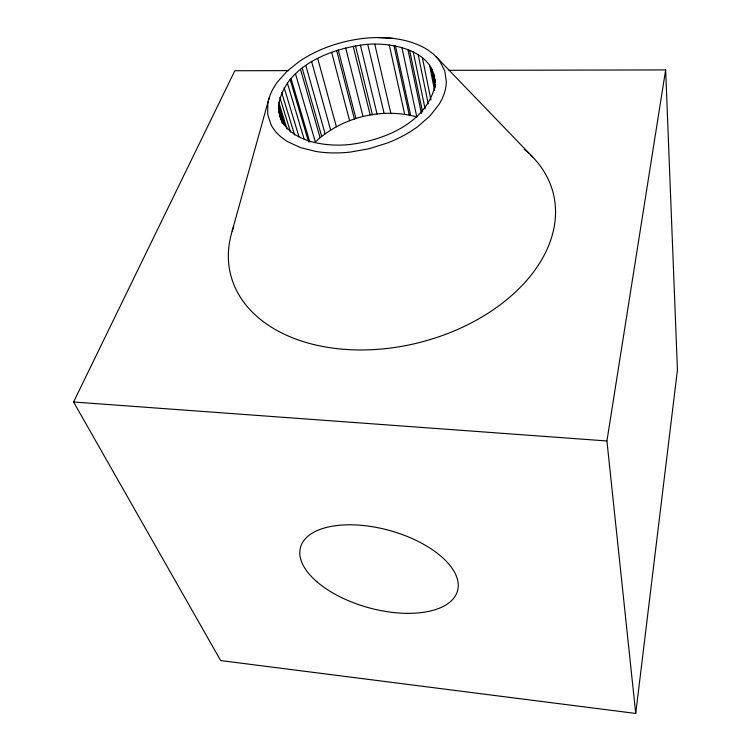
<?xml version="1.0" encoding="UTF-8"?>
<svg xmlns="http://www.w3.org/2000/svg" width="751" height="751" viewBox="0 0 751 751"><rect width="100%" height="100%" fill="white"/><g stroke="black" fill="none" stroke-linecap="round" stroke-linejoin="round"><path stroke-width="1.13" d="M278.537 105.478C284.591 67.853 326.638 50.242 360.414 45.21C388.183 40.385 439.588 49.716 434.444 87.961C424.653 123.352 385.019 139.639 351.637 144.267C324.714 147.909 278.518 140.935 278.537 105.478L284.76 125.595M288.675 70.632L234.819 70.735L73.56 401.992L220.672 660.57L635.721 713.45L677.44 370.018L665.649 69.927L449.07 70.331M635.721 713.45L606.921 440.968L665.649 69.927M232.19 231.008L269.102 98.071M401.916 47.585L416.824 116.978C381.884 107.252 341.799 117.175 315.336 141.967L295.5 73.823M377.603 37.55C360.687 37.775 343.864 41.033 327.98 46.853A91.265 54.851 -14.2 0 0 298.889 61.77L287.098 71.204L277.748 81.568A91.265 54.851 -14.2 0 0 267.807 103.629L267.741 114.537L271.092 124.807A91.265 54.851 -14.2 0 0 287.802 141.742L300.635 147.656L315.861 151.449A91.265 54.851 -14.2 0 0 350.961 151.993L369.323 148.66L387.159 143.084A91.265 54.851 -14.2 0 0 418.213 126.262L430.116 115.785L438.941 104.53A91.265 54.851 -14.2 0 0 446.329 81.652L444.761 70.932L439.851 61.235A91.265 54.851 -14.2 0 0 421.189 46.205C407.671 39.747 392.482 37.503 377.603 37.55L393.543 38.423M73.56 401.992L606.921 440.968M436.228 56.879L532.788 157.137M278.405 106.989L283.944 124.863M281.832 120.761L282.526 123.004M278.809 111.815L282.273 122.995M279.973 116.499L281.015 119.85M278.781 102.277L287.051 129.088M279.87 97.414L290.487 132.026M281.681 92.533L294.589 134.964M284.178 87.689L299.001 136.813M287.342 82.929L304.005 138.757M291.022 78.404L309.806 142.052M290.121 79.437L308.623 141.977M300.531 69.449L320.086 137.621M302.231 68.2L321.681 136.382M305.826 65.515L325.089 133.725M311.684 61.751L330.637 129.998M317.701 58.409L336.354 126.712M331.632 52.288L349.609 120.723M338.288 50.017L355.946 118.527M336.673 50.533L354.406 119.024M345.704 47.961L363.024 116.555M353.214 46.337L370.196 115.016M355.505 45.98L372.383 114.696M360.414 45.21L377.077 113.983M367.765 44.487L384.099 113.354M374.768 44.215L390.802 113.185M389.262 45.041L404.686 114.227M395.486 46.036L410.656 115.325M394.012 45.764L409.248 115.025M409.614 50.326L422.55 111.871M407.943 49.585L421.414 113.382M413.238 51.903L425.094 108.951M418.166 54.663L428.239 103.798M422.391 57.705L430.961 100.033M431.384 68.219L435.242 87.726M429.553 65.299L434.566 90.524M433.674 73.664L435.261 81.699M434.782 79.859L435.233 82.159M431.881 69.167L435.289 86.393M530.347 154.687A166.356 111.955 -14.2 0 1 417.002 343.141A166.356 111.955 -14.2 0 1 233.645 226.605M524.236 149.233A166.356 111.955 -14.2 0 1 528.657 153.091M317.035 581.894A81.465 40.01 15.5 0 0 452.731 599.392A81.465 40.01 15.5 0 0 367.239 525.963A81.465 40.01 15.5 0 0 317.035 581.894"/></g></svg>
